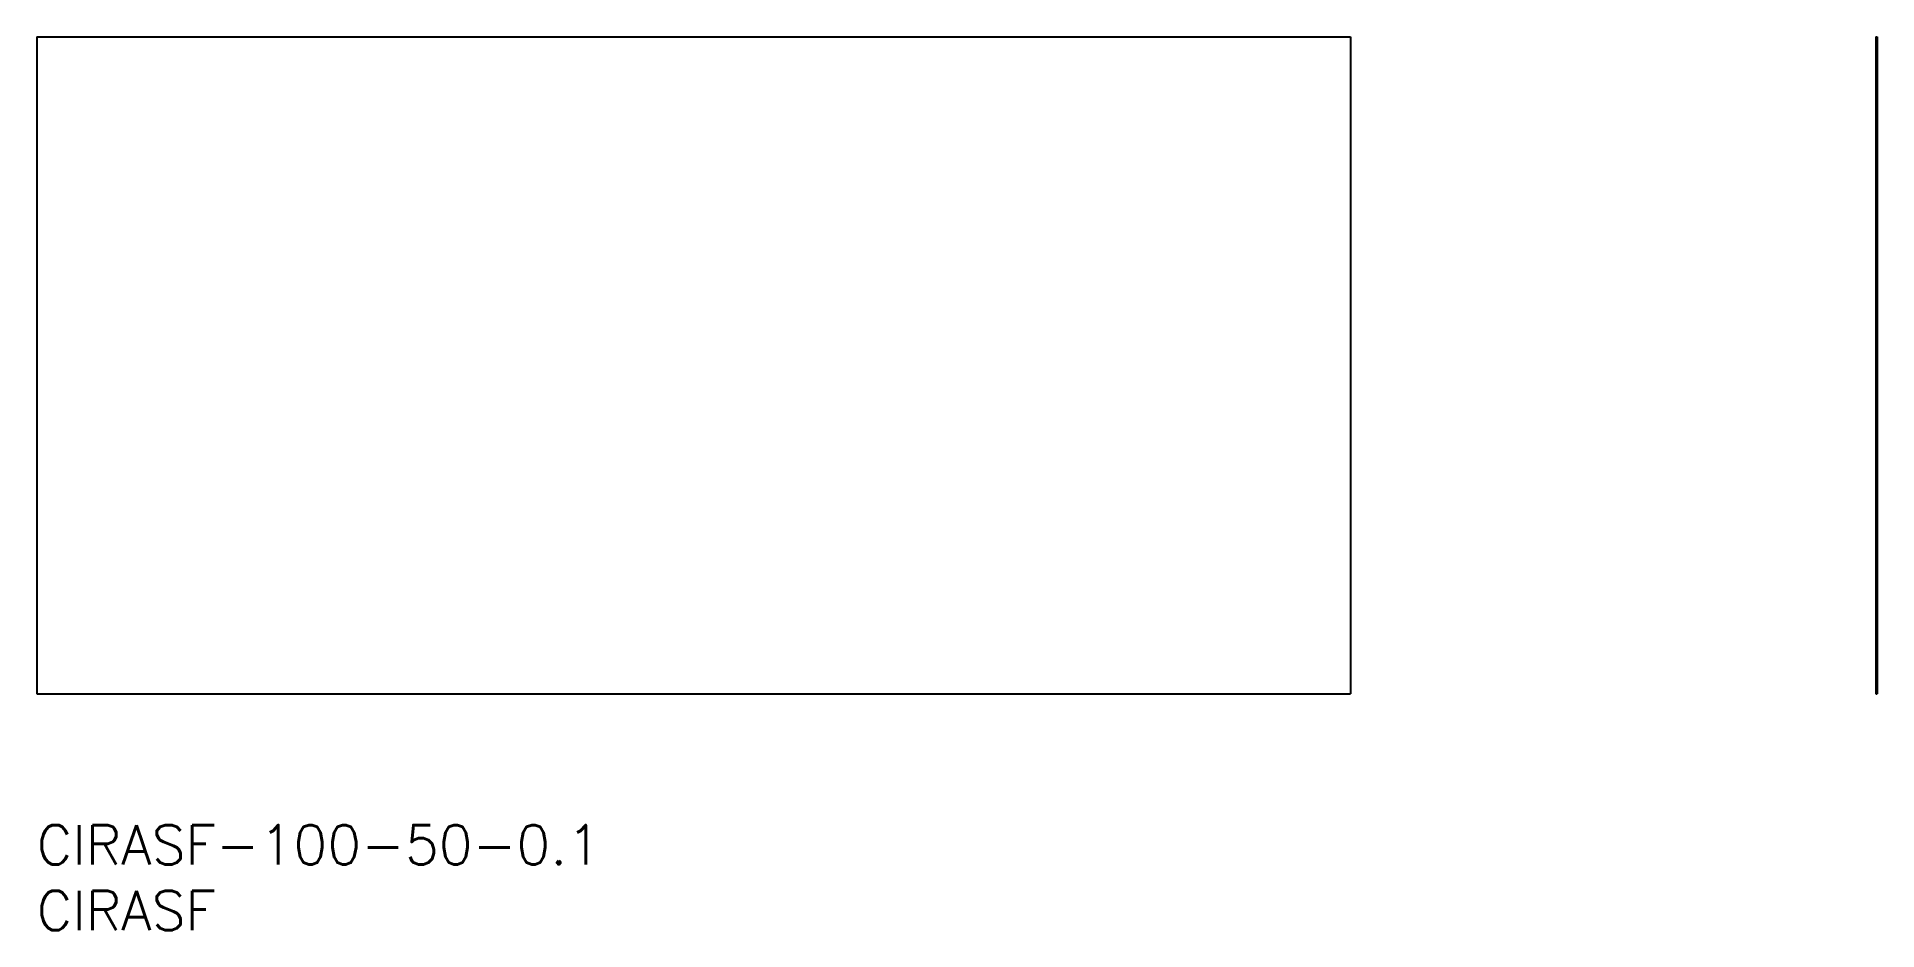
# Model space of a CAD drawing. Extents: x 0 to 140, y -8 to 60.
import ezdxf

# ---------------------------------------------------------------- set-up
doc = ezdxf.new("R2010")
doc.units = 0
doc.header["$LTSCALE"] = 0.5
for name, color, linetype in [('MSM_CONTINUOUS', 7, 'CONTINUOUS'), ('MSM_DIMENSION', 2, 'CONTINUOUS'), ('MSM_PART_NUMBER', 7, 'CONTINUOUS')]:
    doc.layers.add(name, color=color, linetype=linetype)
doc.styles.get("Standard").update_dxf_attribs({"font": 'txt.shx', "height": 3, "bigfont": 'bigfont.shx'})

# ---------------------------------------------------------------- blocks, each defined once
blk = doc.blocks.new('*U8')
at = {"layer": 'MSM_PART_NUMBER'}
blk.add_text('CIRASF-100-50-0.1', height=3, dxfattribs=at).set_placement((0, -3))
blk = doc.blocks.new('*U9')
at = {"layer": 'MSM_PART_NUMBER'}
blk.add_text('CIRASF', height=3, dxfattribs=at).set_placement((0, -8))

msp = doc.modelspace()

# ---------------------------------------------------------------- linework, layer by layer
at = {"layer": 'MSM_CONTINUOUS'}
for p, q in [((0, 60), (0, 10)), ((0, 60), (100, 60)), ((100, 60), (100, 10)), ((140, 60), (140, 10)), ((140, 60), (140.1, 60)), ((140.1, 60), (140.1, 10)), ((0, 10), (100, 10)), ((140, 10), (140.1, 10))]:
    msp.add_line(p, q, dxfattribs=at)

# ---------------------------------------------------------------- block references
at = {"layer": 'MSM_DIMENSION'}
for name in ['*U8', '*U9']:
    msp.add_blockref(name, (0, 0), dxfattribs=at)

doc.saveas('drawing.dxf')
